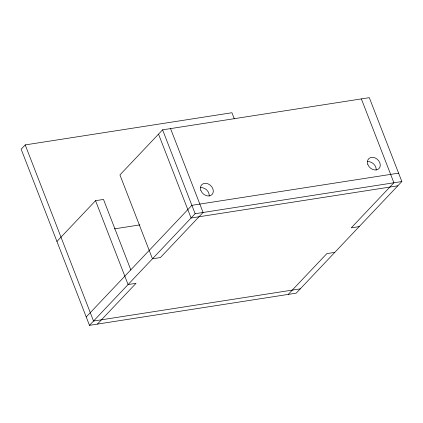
<?xml version="1.0" encoding="UTF-8"?>
<svg xmlns="http://www.w3.org/2000/svg" width="423" height="423" viewBox="0 0 423 423"><rect width="100%" height="100%" fill="white"/><g stroke="black" fill="none" stroke-linecap="round" stroke-linejoin="round"><path stroke-width="0.63" d="M234.316 118.884L231.926 112.735L25.216 144.909L21.15 149.197L89.47 325.335L296.185 293.16L401.85 181.541L369.316 97.665L162.601 129.84L119.931 174.916L152.465 258.791L160.412 257.554L203.088 212.473L170.554 128.603M56.936 241.459L95.545 200.676L103.498 199.439L130.871 270.017M86.218 316.949L191.883 205.324L398.598 173.15M89.47 325.335L195.135 213.71L401.85 181.541M97.417 324.097L136.026 283.315L128.079 284.552L95.545 200.676M288.232 294.397L326.842 253.615L334.794 252.378M114.474 228.848L139.902 224.888M397.784 185.829L191.074 218.004L158.54 134.133M359.175 226.617L351.227 227.854L393.898 182.778L361.369 98.903M300.245 288.867L93.531 321.041L25.216 144.909M162.601 129.84L195.135 213.71M200.375 187.653A7.128 5.578 43.4 0 1 209.232 196.008M367.338 161.665A7.128 5.578 43.4 0 1 376.195 170.02M200.809 190.287A7.128 5.578 43.4 0 0 211.786 194.813A7.128 5.578 43.4 0 0 208.042 183.852A7.128 5.578 43.4 0 0 200.809 190.287M367.772 164.298A7.128 5.578 43.4 0 0 378.749 168.825A7.128 5.578 43.4 0 0 375.005 157.869A7.128 5.578 43.4 0 0 367.772 164.298"/></g></svg>
